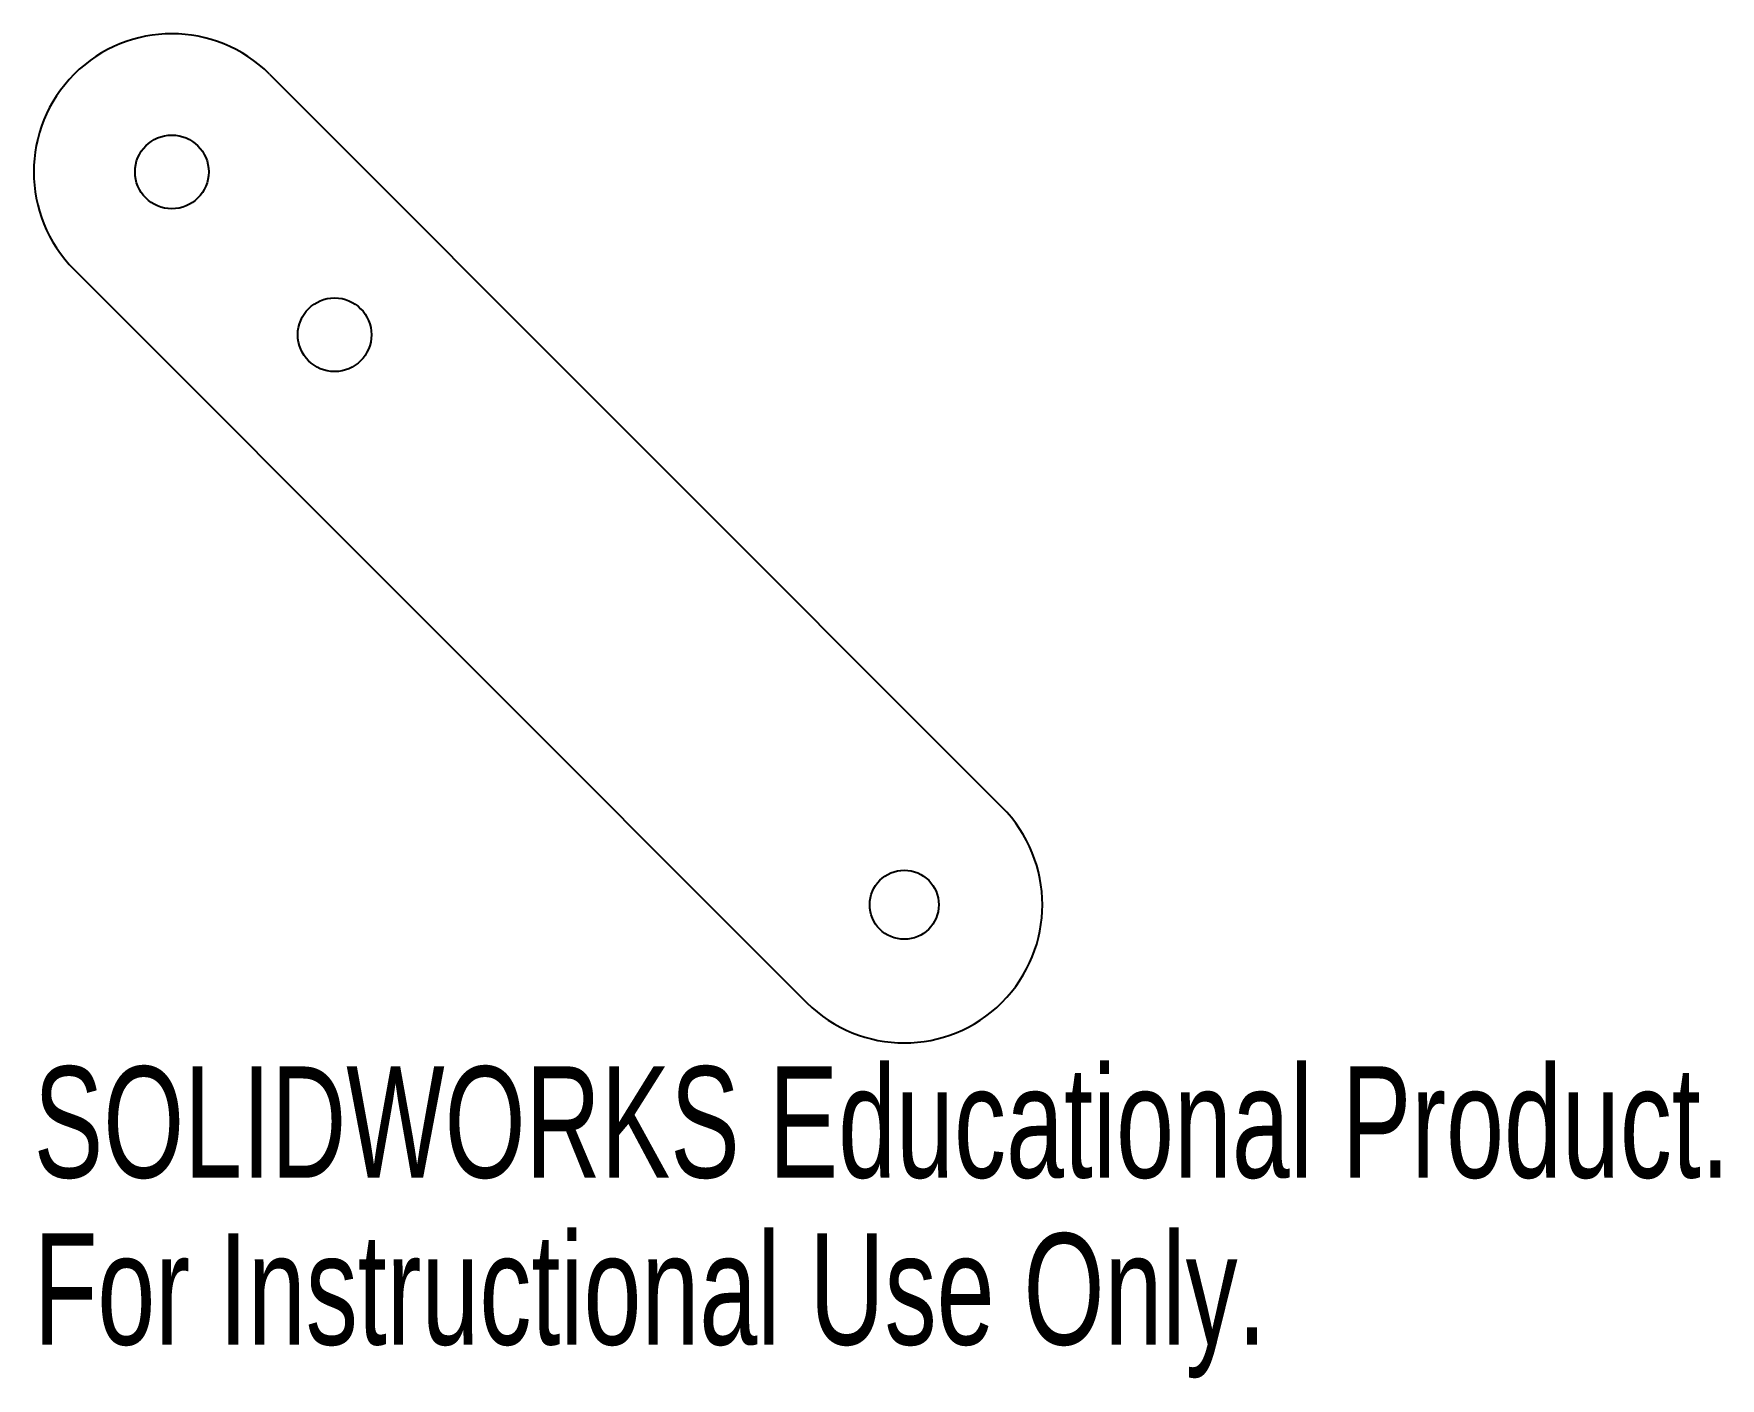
# Model space of a CAD drawing. Header units: millimetres. Extents: x -90.6 to -17.4, y -11.6 to 46.8.
import ezdxf

# ---------------------------------------------------------------- set-up
doc = ezdxf.new("R2010")
doc.units = ezdxf.units.MM
doc.styles.add('SLDTEXTSTYLE0', font='TXT', dxfattribs={"width": 0.7})

msp = doc.modelspace()

# ---------------------------------------------------------------- linework, layer by layer
at = {"color": 7, "linetype": 'Continuous', "lineweight": 25}
for p, q in [((-80.377, 45.062), (-48.557, 13.243)), ((-88.862, 36.577), (-57.043, 4.757))]:
    msp.add_line(p, q, dxfattribs=at)
for centre, radius in [((-84.62, 40.82), 1.6), ((-77.549, 33.749), 1.6), ((-52.8, 9), 1.5)]:
    msp.add_circle(centre, radius, dxfattribs=at)
for centre, start, end in [((-84.62, 40.82), 45, 225), ((-52.8, 9), 225, 45)]:
    msp.add_arc(centre, 6, start, end, dxfattribs=at)

# ---------------------------------------------------------------- texts
at = {"color": 7, "linetype": 'Continuous', "char_height": 4.83362, "attachment_point": 1, "style": 'SLDTEXTSTYLE0'}
for s, insert in [('SOLIDWORKS Educational Product.', (-90.62, 1.98)), ('For Instructional Use Only.', (-90.62, -5.27))]:
    msp.add_mtext(s, dxfattribs=dict(at, insert=insert))

doc.saveas('drawing.dxf')
